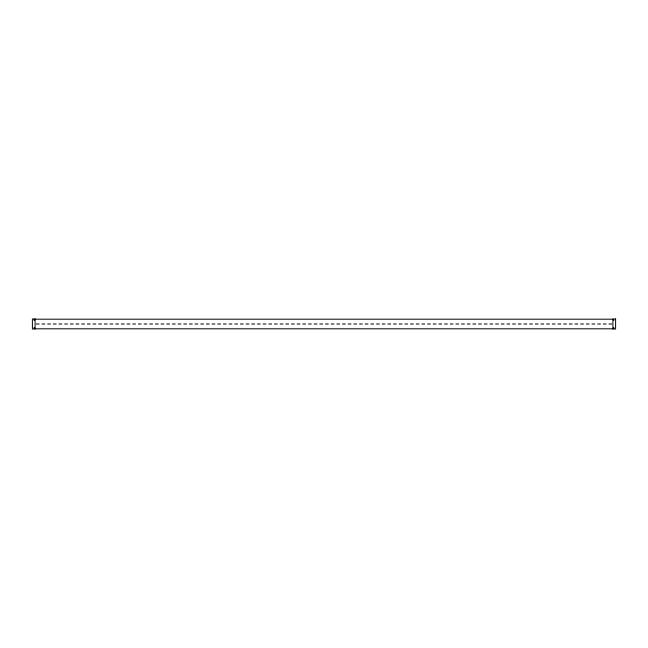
<?xml version="1.0" encoding="UTF-8"?>
<svg xmlns="http://www.w3.org/2000/svg" width="648" height="648" viewBox="0 0 648 648"><rect width="100%" height="100%" fill="white"/><g stroke="black" fill="none" stroke-linecap="round" stroke-linejoin="round"><path stroke-width="0.49" stroke-dasharray="3.24 2.43" d="M36.11 323.903L611.89 323.903M36.11 324.097L612.903 324.097"/><path stroke-width="0.97" d="M35.097 319.189L612.903 319.189M35.097 328.811L612.903 328.811M34.044 319.974L34.433 320.136L34.069 319.926M34.044 327.912L34.457 328.026L34.044 327.912M613.543 319.974L613.931 320.136L613.567 319.926M613.543 327.912L613.956 328.026L613.543 327.912M35.097 318.994L32.4 318.994L32.4 329.006L35.097 329.006L35.097 318.994M615.6 318.994L612.903 318.994L612.903 329.006L615.6 329.006L615.6 318.994"/></g></svg>
